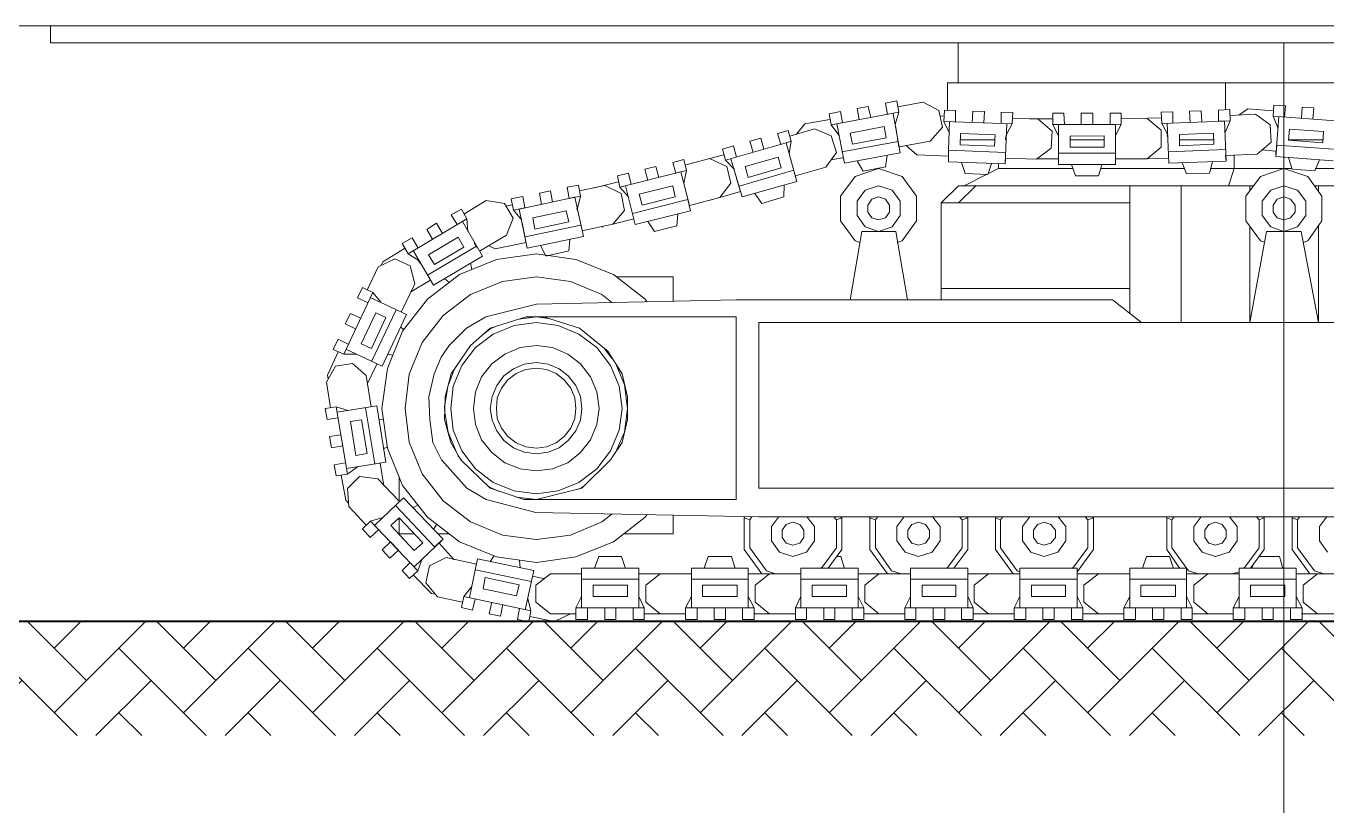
# Model space of a CAD drawing. Header units: millimetres. Extents: x -36433 to 17091, y -3786 to 28324.
# Drawn here: x 745 to 3282, y 19651 to 21172 of the extents above; entities that cross this region are included whole.
import ezdxf

# ---------------------------------------------------------------- set-up
doc = ezdxf.new("R2010")
doc.units = ezdxf.units.MM
pattern_1 = [(45, (-10788.855, 3835.15), (4e-14, 125.9619), [267.2055, -89.0685]), (135, (-10725.87, 3898.13), (4e-14, 125.9619), [267.2055, -89.0685])]

msp = doc.modelspace()

# ---------------------------------------------------------------- hatches: boundary and pattern name
at = {"linetype": 'Continuous', "lineweight": 5}
h = msp.add_hatch(dxfattribs=at)
h.set_pattern_fill('AR-HBONE', color=256, scale=22.267128, style=0)
h.set_pattern_definition(pattern_1)
h.paths.add_polyline_path([(1503.5, 20010.4), (64.4, 20010.4), (139.4, 19787.8), (1596.4, 19787.8)])
h = msp.add_hatch(dxfattribs=at)
h.set_pattern_fill('AR-HBONE', color=256, scale=22.267128, style=0)
h.set_pattern_definition(pattern_1)
h.paths.add_polyline_path([(2583.9, 20010.4), (1725.2, 20010.4), (1725.1, 20009.8), (1722, 20010.4), (1503.5, 20010.4), (1596.4, 19787.8), (2610, 19787.8)])
h = msp.add_hatch(dxfattribs=at)
h.set_pattern_fill('AR-HBONE', color=256, scale=22.267128, style=0)
h.set_pattern_definition(pattern_1)
h.paths.add_polyline_path([(3555.2, 20010.4), (2583.9, 20010.4), (2610, 19787.8), (3607.4, 19787.8)])

# ---------------------------------------------------------------- linework, layer by layer
at = {"color": 0, "linetype": 'Continuous', "lineweight": 5}
for p, q in [((4589.5, 21172.2), (281, 21172.2)), ((792.1, 21172.2), (792.1, 21139.2)), ((792.1, 21139.2), (4111.1, 21139.2)), ((2562.3, 21139.2), (2562.3, 21061.5)), ((3197.8, 21061.5), (3197.8, 21139.2)), ((2541.5, 21061.5), (3855.1, 21061.5)), ((2541.5, 21007.4), (2541.5, 21061.5)), ((3084.2, 21008.7), (3084.2, 21061.5)), ((2387.3, 21015.3), (2365.6, 21011.4)), ((2365.6, 21011.4), (2369.6, 20989.6)), ((2392.3, 20993.6), (2387.3, 21015.3)), ((2442.7, 21025.9), (2421, 21021.9)), ((2421, 21021.9), (2424.9, 20999.5)), ((2446.7, 21004.1), (2442.7, 21025.9)), ((2444.7, 21014.7), (2494.1, 21023.9)), ((2494.1, 21023.9), (2524.7, 21007.4)), ((3070.3, 21008.1), (3092.1, 21009.4)), ((3092.1, 21009.4), (3093.1, 20987)), ((3127.7, 21010.7), (3109.9, 20998.2)), ((3177.1, 21006.8), (3127.7, 21010.7)), ((3177.1, 20996.2), (3178.1, 21018)), ((3178.1, 21018), (3200.8, 21016.6)), ((3189.9, 21017.3), (3189, 21016.6)), ((3200.8, 21016.6), (3198.8, 20994.2)), ((3232.4, 20992.3), (3233.4, 21014)), ((3233.4, 21014), (3256.2, 21012.7)), ((3256.2, 21012.7), (3254.2, 20990.3)), ((2312.2, 20989.6), (2263.8, 20981.1)), ((2333, 21005.4), (2311.2, 21000.8)), ((2311.2, 21000.8), (2315.2, 20979.1)), ((2315.2, 20979.1), (2446.7, 21004.1)), ((2322.1, 21002.8), (2322.1, 21003.5)), ((2336.9, 20983), (2333, 21005.4)), ((2449.6, 20925), (2435.8, 21001.5)), ((2439.7, 20979.7), (2446.7, 21004.1)), ((2524.7, 21007.4), (2531.7, 20974.5)), ((2526.7, 20996.9), (2534.6, 20996.2)), ((2535.6, 21008.1), (2534.6, 20985.7)), ((2534.6, 20985.7), (2545.5, 20963.3)), ((2534.6, 20985.7), (2668.1, 20981.1)), ((2535.6, 21008.1), (2557.4, 21007.4)), ((2543.5, 20929.7), (2545.5, 20985.7)), ((2557.4, 20985), (2557.4, 21007.4)), ((2590, 20983.7), (2591, 21006.1)), ((2591, 21006.1), (2613.7, 21005.4)), ((2613.7, 21005.4), (2612.7, 20983)), ((2646.3, 20981.7), (2646.3, 21004.1)), ((2646.3, 21004.1), (2669, 21003.5)), ((2669, 21003.5), (2668.1, 20981.1)), ((2668.1, 20992.3), (2718.5, 20990.3)), ((2702.7, 20990.9), (2746.1, 20990.9)), ((2718.5, 20990.3), (2746.1, 20967.2)), ((2747.1, 21002.1), (2768.9, 21002.1)), ((2747.1, 20979.7), (2747.1, 21002.1)), ((2768.9, 21002.1), (2769.9, 20979.7)), ((2802.5, 21002.1), (2825.2, 21002.1)), ((2802.5, 20979.7), (2802.5, 21002.1)), ((2825.2, 21002.1), (2825.2, 20979.7)), ((2858.8, 20979.7), (2858.8, 21002.1)), ((2858.8, 21002.1), (2880.6, 21002.1)), ((2958.7, 20992.9), (2879.6, 20990.9)), ((2880.6, 21002.1), (2880.6, 20980.4)), ((2958.7, 20969.2), (2931, 20991.6)), ((2958.7, 21004.1), (2981.4, 21004.8)), ((2959.6, 20981.7), (2958.7, 21004.1)), ((2959.6, 20981.7), (3082.2, 20986.3)), ((2981.4, 21004.8), (2981.4, 20982.4)), ((3014, 21006.1), (3036.7, 21006.8)), ((3015, 20983.7), (3014, 21006.1)), ((3036.7, 21006.8), (3037.7, 20985)), ((3070.3, 20986.3), (3070.3, 21008.1)), ((3093.1, 20987), (3070.3, 20986.3)), ((3082.2, 20986.3), (3085.2, 20908.6)), ((3083.2, 20964.6), (3093.1, 20987)), ((3092.1, 20997.5), (3142.5, 21000.2)), ((3142.5, 21000.2), (3171.2, 20979.1)), ((3298.7, 20987), (3177.1, 20996.2)), ((3186, 20973.2), (3177.1, 20996.2)), ((3188, 20995.6), (3182, 20917.8)), ((2231.2, 20968.5), (2210.4, 20962.6)), ((2210.4, 20962.6), (2216.4, 20940.9)), ((2220.3, 20965.2), (2220.3, 20965.9)), ((2231.2, 20968.5), (2237.1, 20947.5)), ((2282.6, 20971.8), (2234.1, 20957.3)), ((2263.8, 20981.1), (2247, 20961.3)), ((2315.2, 20958), (2282.6, 20971.8)), ((2315.2, 20979.1), (2330, 20959.3)), ((2315.2, 20958), (2325.1, 20925.7)), ((2326.1, 20981.1), (2340.9, 20904.6)), ((2418, 20975.8), (2351.8, 20963.3)), ((2356.7, 20941.5), (2351.8, 20963.3)), ((2418, 20975.8), (2421.9, 20954)), ((2446.7, 20935.6), (2440.7, 20974.5)), ((2531.7, 20974.5), (2507.9, 20947.5)), ((2567.2, 20962.6), (2566.3, 20940.2)), ((2634.5, 20960), (2567.2, 20962.6)), ((2634.5, 20960), (2633.5, 20937.6)), ((2654.2, 20903.3), (2657.2, 20981.7)), ((2655.2, 20950.1), (2656.2, 20959.3)), ((2668.1, 20981.1), (2656.2, 20959.3)), ((2746.1, 20967.2), (2744.2, 20933.6)), ((2747.1, 20979.7), (2869.7, 20979.7)), ((2758, 20957.3), (2747.1, 20979.7)), ((2758, 20979.7), (2758, 20902)), ((2847, 20958), (2780.7, 20957.3)), ((2847, 20958), (2847, 20935.6)), ((2880.6, 20980.4), (2858.8, 20979.7)), ((2869.7, 20958), (2880.6, 20980.4)), ((2869.7, 20979.7), (2869.7, 20902)), ((2958.7, 20935.6), (2958.7, 20969.2)), ((2959.6, 20981.7), (2971.5, 20960)), ((2973.5, 20904.6), (2970.5, 20982.4)), ((2970.5, 20960), (2971.5, 20954)), ((2971.5, 20960), (2970.5, 20960)), ((3060.5, 20963.3), (2994.2, 20960.6)), ((2994.2, 20938.2), (2994.2, 20960.6)), ((3060.5, 20963.3), (3061.4, 20941.5)), ((3171.2, 20979.1), (3173.1, 20945.5)), ((3206.7, 20949.4), (3208.7, 20971.2)), ((3274.9, 20966.6), (3208.7, 20971.2)), ((3274.9, 20966.6), (3274, 20944.2)), ((2102.7, 20931.6), (2124.4, 20938.2)), ((2108.6, 20910.6), (2227.2, 20944.2)), ((2130.4, 20916.5), (2124.4, 20938.2)), ((2177.8, 20953.4), (2156.1, 20947.5)), ((2156.1, 20947.5), (2163, 20925.7)), ((2183.7, 20931.6), (2177.8, 20953.4)), ((2216.4, 20940.9), (2237.1, 20947.5)), ((2248, 20869), (2227.2, 20944.2)), ((2237.1, 20947.5), (2233.2, 20923.1)), ((2445.7, 20946.8), (2336, 20926.4)), ((2356.7, 20941.5), (2421.9, 20954)), ((2446.7, 20935.6), (2447.6, 20936.3)), ((2447.6, 20936.3), (2446.7, 20935.6)), ((2507.9, 20947.5), (2447.6, 20936.3)), ((2482.2, 20921.1), (2461.5, 20938.2)), ((2633.5, 20950.1), (2566.3, 20950.1)), ((2633.5, 20937.6), (2566.3, 20940.2)), ((2655.2, 20952.7), (2655.2, 20950.1)), ((2744.2, 20933.6), (2715.5, 20912.5)), ((2780.7, 20935.6), (2780.7, 20957.3)), ((2846, 20950.1), (2780.7, 20950.1)), ((2847, 20935.6), (2780.7, 20935.6)), ((2931, 20913.2), (2958.7, 20935.6)), ((2994.2, 20950.1), (3060.5, 20950.1)), ((2994.2, 20938.2), (3061.4, 20941.5)), ((3173.1, 20945.5), (3145.5, 20922.4)), ((3184, 20939.5), (3182, 20917.8)), ((3184, 20950.1), (3184, 20950.1)), ((3294.7, 20931.6), (3184, 20939.5)), ((3274, 20950.1), (3206.7, 20950.1)), ((3206.7, 20949.4), (3274, 20944.2)), ((2027.6, 20911.9), (2005.8, 20905.9)), ((2016.7, 20908.6), (2016.7, 20909.2)), ((2027.6, 20911.9), (2032.5, 20890.1)), ((2104.7, 20921.1), (2029.5, 20900.7)), ((2111.6, 20898), (2079, 20913.2)), ((2108.6, 20910.6), (2102.7, 20931.6)), ((2108.6, 20910.6), (2126.4, 20892.1)), ((2141.2, 20838.7), (2119.5, 20913.2)), ((2211.4, 20916.5), (2147.2, 20898)), ((2217.3, 20895.4), (2211.4, 20916.5)), ((2325.1, 20925.7), (2304.3, 20896.7)), ((2337.9, 20915.2), (2314.2, 20911.2)), ((2340.9, 20904.6), (2449.6, 20925)), ((2377.5, 20888.8), (2365.6, 20909.2)), ((2423.9, 20919.8), (2421, 20897.4)), ((2543.5, 20918.5), (2482.2, 20921.1)), ((2543.5, 20929.7), (2543.5, 20907.3)), ((2655.2, 20925.7), (2543.5, 20929.7)), ((2543.5, 20907.3), (2654.2, 20903.3)), ((2655.2, 20914.5), (2654.2, 20903.3)), ((2654.2, 20914.5), (2655.2, 20914.5)), ((2655.2, 20914.5), (2654.2, 20914.5)), ((2715.5, 20912.5), (2655.2, 20914.5)), ((2758, 20913.2), (2715.5, 20913.2)), ((2869.7, 20924.4), (2758, 20924.4)), ((2869.7, 20913.2), (2931, 20913.2)), ((2972.5, 20914.5), (2931, 20913.2)), ((3084.2, 20931), (2972.5, 20926.4)), ((3085.2, 20908.6), (2973.5, 20904.6)), ((3058.5, 20907.3), (3052.5, 20884.9)), ((3145.5, 20922.4), (3084.2, 20919.8)), ((3084.2, 20919.8), (3085.2, 20908.6)), ((3101, 20894.1), (3101, 20920.4)), ((3182, 20928.3), (3154.4, 20930.3)), ((3182, 20917.8), (3182, 20928.3)), ((3182, 20917.8), (3293.7, 20909.2)), ((3213.7, 20892.8), (3206.7, 20915.8)), ((3267, 20911.2), (3258.1, 20889.5)), ((1898.1, 20879.6), (1919.8, 20884.9)), ((1903, 20857.8), (2021.6, 20887.5)), ((1924.8, 20863.1), (1919.8, 20884.9)), ((1951.5, 20892.8), (1973.2, 20898)), ((1957.4, 20871), (1951.5, 20892.8)), ((1973.2, 20898), (1979.1, 20876.9)), ((2011.8, 20884.9), (2005.8, 20905.9)), ((2011.8, 20884.9), (2032.5, 20890.1)), ((2021.6, 20887.5), (2038.4, 20822.3)), ((2032.5, 20890.1), (2027.6, 20865.7)), ((2111.6, 20898), (2119.5, 20865.7)), ((2242.1, 20890.8), (2135.3, 20859.8)), ((2147.2, 20898), (2153.1, 20876.9)), ((2153.1, 20876.9), (2217.3, 20895.4)), ((2243, 20884.9), (2245, 20880.2)), ((2245, 20880.2), (2304.3, 20896.7)), ((2407.1, 20894.1), (2361.7, 20878.9)), ((2421, 20897.4), (2377.5, 20888.8)), ((2453.6, 20878.9), (2407.1, 20894.1)), ((2576.1, 20884.2), (2569.2, 20905.9)), ((2574.2, 20860.5), (2617.6, 20882.2)), ((2620.6, 20882.2), (2576.1, 20884.2)), ((2627.5, 20904), (2620.6, 20882.2)), ((2620.6, 20883.5), (2641.4, 20894.1)), ((2641.4, 20894.1), (2641.4, 20903.3)), ((2641.4, 20894.1), (2786.7, 20894.1)), ((2758, 20902), (2869.7, 20902)), ((2791.6, 20879.6), (2783.7, 20902)), ((2843, 20901.3), (2836.1, 20879.6)), ((2841, 20894.1), (3003.1, 20894.1)), ((3008.1, 20883.5), (2999.2, 20905.3)), ((3052.5, 20884.9), (3008.1, 20883.5)), ((3054.5, 20894.1), (3212.7, 20894.1)), ((3101, 20894.1), (3090.1, 20860.5)), ((3197.8, 20894.1), (3152.4, 20878.9)), ((3244.3, 20878.9), (3197.8, 20894.1)), ((3258.1, 20889.5), (3213.7, 20892.8)), ((3259.1, 20894.1), (3426.2, 20894.1)), ((1822, 20861.8), (1800.2, 20857.8)), ((1804.2, 20835.4), (1800.2, 20857.8)), ((1825.9, 20840), (1822, 20861.8)), ((1873.4, 20861.1), (1824, 20850.6)), ((1900.1, 20868.4), (1853.6, 20856.5)), ((1905, 20845.3), (1873.4, 20861.1)), ((1903, 20857.8), (1898.1, 20879.6)), ((1919.8, 20838.7), (1903, 20857.8)), ((1932.7, 20784.7), (1913.9, 20860.5)), ((2005.8, 20860.5), (1940.6, 20844)), ((2010.8, 20838.7), (2005.8, 20860.5)), ((2097.7, 20837.4), (2119.5, 20865.7)), ((2130.4, 20875), (2141.2, 20838.7)), ((2248, 20869), (2141.2, 20838.7)), ((2222.3, 20838.7), (2223.3, 20861.8)), ((2245, 20880.2), (2244, 20879.6)), ((2361.7, 20878.9), (2333, 20840)), ((2407.1, 20860.5), (2381.4, 20851.9)), ((2433.8, 20851.9), (2407.1, 20860.5)), ((2481.2, 20840), (2453.6, 20878.9)), ((2529.7, 20827.5), (2563.3, 20860.5)), ((2563.3, 20827.5), (2596.9, 20860.5)), ((2563.3, 20860.5), (3138.5, 20860.5)), ((2836.1, 20879.6), (2791.6, 20879.6)), ((2897.4, 20611.4), (2897.4, 20860.5)), ((2997.2, 20860.5), (2997.2, 20593.6)), ((3152.4, 20878.9), (3123.7, 20840)), ((3131.6, 20860.5), (3131.6, 20850.6)), ((3172.1, 20851.9), (3197.8, 20860.5)), ((3224.5, 20851.9), (3197.8, 20860.5)), ((3272, 20840), (3244.3, 20878.9)), ((3832.4, 20860.5), (3257.2, 20860.5)), ((3265.1, 20860.5), (3265.1, 20849.3)), ((1642.1, 20831.5), (1598.6, 20805.1)), ((1677.7, 20826.2), (1642.1, 20831.5)), ((1713.3, 20839.4), (1690.5, 20834.8)), ((1695.5, 20813), (1690.5, 20834.8)), ((1815.1, 20838.1), (1706.3, 20815)), ((1717.2, 20817.6), (1713.3, 20839.4)), ((1745.9, 20846), (1767.6, 20850.6)), ((1749.8, 20824.2), (1745.9, 20846)), ((1767.6, 20850.6), (1771.6, 20828.8)), ((1825.9, 20840), (1804.2, 20835.4)), ((1815.1, 20838.1), (1831.9, 20761.6)), ((1825.9, 20840), (1820, 20816.3)), ((1905, 20845.3), (1911.9, 20812.4)), ((1927.7, 20806.4), (2035.5, 20833.5)), ((1940.6, 20844), (1946.5, 20822.9)), ((2010.8, 20838.7), (1946.5, 20822.9)), ((2035.5, 20833.5), (2040.4, 20811.7)), ((2038.4, 20822.3), (2097.7, 20837.4)), ((2078, 20832.1), (2079, 20832.1)), ((2079, 20832.1), (2092.8, 20836.1)), ((2138.3, 20849.3), (2097.7, 20837.4)), ((2165.9, 20845.3), (2179.8, 20826.2)), ((2179.8, 20826.2), (2222.3, 20838.7)), ((2333, 20840), (2333, 20791.9)), ((2381.4, 20851.9), (2365.6, 20830.2)), ((2394.3, 20834.1), (2386.4, 20822.9)), ((2407.1, 20838.7), (2394.3, 20834.1)), ((2407.1, 20838.7), (2421, 20834.1)), ((2421, 20834.1), (2428.9, 20822.9)), ((2449.6, 20830.2), (2433.8, 20851.9)), ((2481.2, 20791.9), (2481.2, 20840)), ((3123.7, 20840), (3123.7, 20791.9)), ((3155.3, 20830.2), (3172.1, 20851.9)), ((3185, 20834.1), (3177.1, 20822.9)), ((3197.8, 20838.7), (3185, 20834.1)), ((3197.8, 20838.7), (3210.7, 20834.1)), ((3219.6, 20822.9), (3210.7, 20834.1)), ((3224.5, 20851.9), (3240.3, 20830.2)), ((3272, 20840), (3272, 20791.9)), ((1593.7, 20815), (1573.9, 20803.8)), ((1583.8, 20809.1), (1583.8, 20809.7)), ((1604.5, 20795.9), (1593.7, 20815)), ((1694.5, 20797.2), (1677.7, 20826.2)), ((1692.5, 20823.6), (1679.6, 20820.9)), ((1695.5, 20813), (1717.2, 20817.6)), ((1711.3, 20793.3), (1695.5, 20813)), ((1706.3, 20815), (1722.2, 20738.6)), ((1733, 20797.9), (1798.3, 20811.7)), ((1798.3, 20811.7), (1803.2, 20790)), ((1821, 20810.4), (1819, 20816.3)), ((1911.9, 20812.4), (1889.2, 20785.4)), ((2040.4, 20811.7), (1932.7, 20784.7)), ((2037.5, 20821.6), (2038.4, 20822.3)), ((2365.6, 20830.2), (2365.6, 20802.5)), ((2386.4, 20809.1), (2386.4, 20822.9)), ((2394.3, 20797.9), (2386.4, 20809.1)), ((2428.9, 20809.1), (2421, 20797.9)), ((2428.9, 20822.9), (2428.9, 20809.1)), ((2449.6, 20802.5), (2449.6, 20830.2)), ((2529.7, 20637.8), (2529.7, 20827.5)), ((2897.4, 20827.5), (2529.7, 20827.5)), ((3155.3, 20802.5), (3155.3, 20830.2)), ((3177.1, 20822.9), (3177.1, 20809.1)), ((3177.1, 20809.1), (3185, 20797.9)), ((3219.6, 20809.1), (3210.7, 20797.9)), ((3219.6, 20822.9), (3219.6, 20809.1)), ((3240.3, 20802.5), (3240.3, 20830.2)), ((1604.5, 20795.9), (1489.9, 20728)), ((1545.2, 20787.3), (1526.4, 20775.5)), ((1557.1, 20767.6), (1545.2, 20787.3)), ((1585.7, 20784.7), (1573.9, 20803.8)), ((1635.2, 20723.4), (1595.6, 20790.6)), ((1606.5, 20771.5), (1604.5, 20795.9)), ((1694.5, 20797.2), (1681.6, 20764.3)), ((1722.2, 20738.6), (1712.3, 20788)), ((1826.9, 20783.4), (1718.2, 20761)), ((1737, 20776.1), (1733, 20797.9)), ((1803.2, 20790), (1737, 20776.1)), ((1828.9, 20772.8), (1889.2, 20785.4)), ((1868.4, 20780.7), (1870.4, 20780.7)), ((1889.2, 20785.4), (1929.7, 20795.9)), ((1929.7, 20795.9), (1929.7, 20795.9)), ((1957.4, 20790.6), (1970.2, 20771.5)), ((1970.2, 20771.5), (2013.7, 20782.1)), ((2013.7, 20782.1), (2015.7, 20805.1)), ((2333, 20791.9), (2361.7, 20753.1)), ((2365.6, 20802.5), (2381.4, 20780.1)), ((2381.4, 20780.1), (2407.1, 20771.5)), ((2394.3, 20797.9), (2407.1, 20793.9)), ((2421, 20797.9), (2407.1, 20793.9)), ((2407.1, 20771.5), (2433.8, 20780.1)), ((2433.8, 20780.1), (2449.6, 20802.5)), ((2453.6, 20753.1), (2481.2, 20791.9)), ((3123.7, 20791.9), (3152.4, 20753.1)), ((3131.6, 20780.7), (3131.6, 20593.6)), ((3172.1, 20780.1), (3155.3, 20802.5)), ((3197.8, 20771.5), (3172.1, 20780.1)), ((3185, 20797.9), (3197.8, 20793.9)), ((3210.7, 20797.9), (3197.8, 20793.9)), ((3224.5, 20780.1), (3197.8, 20771.5)), ((3224.5, 20780.1), (3240.3, 20802.5)), ((3272, 20791.9), (3244.3, 20753.1)), ((3265.1, 20593.6), (3265.1, 20782.1)), ((1497.8, 20759), (1478, 20747.8)), ((1508.7, 20739.9), (1497.8, 20759)), ((1526.4, 20775.5), (1537.3, 20756.4)), ((1529.4, 20726), (1587.7, 20760.3)), ((1587.7, 20760.3), (1598.6, 20740.5)), ((1629.2, 20732.6), (1681.6, 20764.3)), ((1722.2, 20738.6), (1831.9, 20761.6)), ((1805.2, 20755.7), (1803.2, 20733.3)), ((2351.8, 20637.8), (2374.5, 20771.5)), ((2374.5, 20771.5), (2440.7, 20771.5)), ((2440.7, 20771.5), (2463.5, 20637.8)), ((3131.6, 20593.6), (3164.2, 20771.5)), ((3164.2, 20771.5), (3231.5, 20771.5)), ((3231.5, 20771.5), (3265.1, 20593.6)), ((1483, 20737.9), (1440.5, 20712.2)), ((1478, 20747.8), (1489.9, 20728)), ((1499.8, 20734), (1539.3, 20666.7)), ((1527.4, 20685.9), (1623.3, 20742.5)), ((1598.6, 20740.5), (1541.3, 20706.9)), ((1618.4, 20749.1), (1625.3, 20739.2)), ((1659.9, 20737.3), (1647, 20743.2)), ((1659.9, 20737.3), (1720.2, 20749.8)), ((1758.7, 20724.1), (1747.8, 20743.8)), ((1803.2, 20733.3), (1760.7, 20724.1)), ((2361.7, 20753.1), (2370.5, 20749.8)), ((2443.7, 20749.8), (2453.6, 20753.1)), ((3152.4, 20753.1), (3160.3, 20750.4)), ((3244.3, 20753.1), (3235.4, 20749.8)), ((1431.6, 20702.3), (1464.2, 20718.1)), ((1437.5, 20705), (1440.5, 20712.2)), ((1464.2, 20718.1), (1493.8, 20704.3)), ((1489.9, 20728), (1510.6, 20714.8)), ((1493.8, 20704.3), (1502.7, 20669.4)), ((1513.6, 20709.6), (1509.6, 20714.8)), ((1529.4, 20726), (1541.3, 20706.9)), ((1635.2, 20723.4), (1539.3, 20666.7)), ((1661.9, 20716.8), (1589.7, 20687.2)), ((1614.4, 20697.1), (1611.4, 20709.6)), ((1739.9, 20727.4), (1661.9, 20716.8)), ((1817, 20716.8), (1739.9, 20727.4)), ((1760.7, 20724.1), (1758.7, 20724.1)), ((1890.2, 20687.2), (1817, 20716.8)), ((1409.8, 20656.9), (1431.6, 20702.3)), ((1527.4, 20639.1), (1589.7, 20687.2)), ((1561, 20679.3), (1569.9, 20672)), ((1673.7, 20674), (1739.9, 20682.6)), ((1739.9, 20682.6), (1806.2, 20674)), ((1890.2, 20687.2), (1952.4, 20639.1)), ((2006.8, 20682.6), (1896.1, 20682.6)), ((2006.8, 20635.1), (2006.8, 20682.6)), ((1391, 20641.7), (1400.9, 20662.1)), ((1420.7, 20652.2), (1400.9, 20662.1)), ((1502.7, 20669.4), (1476, 20614)), ((1532.4, 20676), (1494.8, 20653.6)), ((1611.4, 20648.3), (1673.7, 20674)), ((1806.2, 20674), (1867.4, 20648.3)), ((2529.7, 20660.2), (2897.4, 20660.2)), ((1420.7, 20652.2), (1364.3, 20531.7)), ((1391, 20641.7), (1410.8, 20632.5)), ((1415.7, 20642.4), (1486.9, 20609.4)), ((1420.7, 20652.2), (1436.5, 20633.1)), ((1479, 20577.1), (1527.4, 20639.1)), ((1611.4, 20648.3), (1558.1, 20607.4)), ((1641.1, 20604.8), (1739.9, 20629.8)), ((1739.9, 20629.8), (2129.4, 20637.8)), ((1867.4, 20648.3), (1887.2, 20632.5)), ((1952.4, 20639.1), (1955.4, 20633.8)), ((2129.4, 20637.8), (2863.8, 20637.8)), ((2863.8, 20637.8), (2920.1, 20593.6)), ((1377.2, 20611.4), (1367.3, 20591)), ((1397, 20602.2), (1377.2, 20611.4)), ((1398, 20552.1), (1426.6, 20612.7)), ((1466.2, 20618.6), (1418.7, 20517.8)), ((1418.7, 20542.9), (1446.4, 20603.5)), ((1446.4, 20603.5), (1426.6, 20612.7)), ((1486.9, 20609.4), (1439.5, 20508.6)), ((1558.1, 20607.4), (1517.5, 20554.7)), ((1603.5, 20582.4), (1641.1, 20604.8)), ((1650, 20582.4), (1720.2, 20604.8)), ((1706.3, 20600.2), (1739.9, 20604.8)), ((1720.2, 20604.8), (2129.4, 20604.8)), ((1739.9, 20604.8), (1762.7, 20601.5)), ((1753.8, 20604.8), (1824, 20582.4)), ((2129.4, 20604.8), (2129.4, 20248.3)), ((1367.3, 20591), (1387.1, 20581.7)), ((1479, 20577.1), (1449.3, 20504)), ((1475, 20585), (1481, 20579.8)), ((1569.9, 20548.8), (1603.5, 20582.4)), ((1611.4, 20548.8), (1650, 20582.4)), ((1636.2, 20570.5), (1650, 20581.1)), ((1650, 20581.1), (1663.8, 20587)), ((1696.5, 20587.7), (1655.9, 20571.2)), ((1739.9, 20593.6), (1696.5, 20587.7)), ((1782.4, 20587.7), (1739.9, 20593.6)), ((1782.4, 20587.7), (1823, 20571.2)), ((1824, 20582.4), (1879.3, 20537.6)), ((2173.9, 20593.6), (4790.2, 20593.6)), ((2173.9, 20270.7), (2173.9, 20593.6)), ((1353.5, 20561.3), (1343.6, 20540.9)), ((1373.2, 20551.4), (1353.5, 20561.3)), ((1418.7, 20542.9), (1398, 20552.1)), ((1491.9, 20492.8), (1517.5, 20554.7)), ((1655.9, 20571.2), (1621.3, 20544.8)), ((1823, 20571.2), (1857.6, 20544.8)), ((1353.5, 20536.3), (1332.7, 20490.8)), ((1343.6, 20540.9), (1364.3, 20531.7)), ((1364.3, 20531.7), (1389.1, 20532.3)), ((1439.5, 20508.6), (1368.3, 20541.5)), ((1450.3, 20531.7), (1459.2, 20530.3)), ((1540.3, 20493.4), (1554.1, 20526.4)), ((1554.1, 20526.4), (1569.9, 20548.8)), ((1573.9, 20493.4), (1611.4, 20548.8)), ((1621.3, 20544.8), (1594.6, 20509.9)), ((1678.7, 20532.3), (1653, 20513.2)), ((1708.3, 20544.8), (1678.7, 20532.3)), ((1739.9, 20548.8), (1708.3, 20544.8)), ((1771.6, 20544.8), (1739.9, 20548.8)), ((1771.6, 20544.8), (1801.2, 20532.3)), ((1801.2, 20532.3), (1825.9, 20513.2)), ((1884.2, 20509.9), (1857.6, 20544.8)), ((1873.4, 20541.5), (1887.2, 20523.8)), ((1879.3, 20537.6), (1907, 20493.4)), ((1330.7, 20477.6), (1348.5, 20508.6)), ((1348.5, 20508.6), (1381.1, 20513.9)), ((1381.1, 20513.9), (1407.8, 20490.1)), ((1409.8, 20473.7), (1428.6, 20512.6)), ((1449.3, 20504), (1438.5, 20426.2)), ((1580.8, 20505.3), (1568.9, 20474.3)), ((1594.6, 20509.9), (1577.8, 20469.7)), ((1633.2, 20487.5), (1653, 20513.2)), ((1676.7, 20489.5), (1695.5, 20503.3)), ((1695.5, 20503.3), (1716.2, 20512.6)), ((1719.2, 20502), (1700.4, 20494.1)), ((1716.2, 20512.6), (1739.9, 20515.8)), ((1739.9, 20504.6), (1719.2, 20502)), ((1739.9, 20515.8), (1762.7, 20512.6)), ((1759.7, 20502), (1739.9, 20504.6)), ((1778.5, 20494.1), (1759.7, 20502)), ((1784.4, 20503.3), (1762.7, 20512.6)), ((1802.2, 20489.5), (1784.4, 20503.3)), ((1845.7, 20487.5), (1825.9, 20513.2)), ((1884.2, 20509.9), (1901.1, 20469.7)), ((1911.9, 20472.4), (1896.1, 20509.9)), ((1338.6, 20427.6), (1330.7, 20477.6)), ((1332.7, 20490.8), (1333.7, 20483.6)), ((1407.8, 20490.1), (1417.7, 20429.5)), ((1483.9, 20426.2), (1491.9, 20492.8)), ((1530.4, 20448.6), (1540.3, 20493.4)), ((1562, 20448.6), (1573.9, 20493.4)), ((1621.3, 20458.5), (1633.2, 20487.5)), ((1676.7, 20489.5), (1662.8, 20471)), ((1684.6, 20481.6), (1671.7, 20465.8)), ((1700.4, 20494.1), (1684.6, 20481.6)), ((1794.3, 20481.6), (1778.5, 20494.1)), ((1807.2, 20465.8), (1794.3, 20481.6)), ((1817, 20471), (1802.2, 20489.5)), ((1845.7, 20487.5), (1857.6, 20458.5)), ((1907, 20493.4), (1917.9, 20448.6)), ((1561, 20429.5), (1567, 20469.1)), ((1577.8, 20469.7), (1572.9, 20426.2)), ((1621.3, 20458.5), (1617.4, 20426.2)), ((1662.8, 20471), (1653.9, 20449.3)), ((1663.8, 20446.7), (1671.7, 20465.8)), ((1815.1, 20446.7), (1807.2, 20465.8)), ((1825.9, 20449.3), (1817, 20471)), ((1862.5, 20426.2), (1857.6, 20458.5)), ((1901.1, 20469.7), (1907, 20426.2)), ((1917.9, 20426.2), (1911.9, 20472.4)), ((1327.8, 20426.2), (1349.5, 20429.5)), ((1331.7, 20404.5), (1327.8, 20426.2)), ((1349.5, 20429.5), (1371.3, 20297.7)), ((1349.5, 20429.5), (1373.2, 20422.3)), ((1428.6, 20431.5), (1351.5, 20419)), ((1406.8, 20427.6), (1424.6, 20318.2)), ((1446.4, 20321.5), (1428.6, 20431.5)), ((1449.3, 20348.5), (1438.5, 20426.2)), ((1483.9, 20426.2), (1491.9, 20360.3)), ((1532.4, 20404.5), (1530.4, 20448.6)), ((1561, 20404.5), (1562, 20448.6)), ((1561, 20426.2), (1561, 20429.5)), ((1572.9, 20426.2), (1577.8, 20383.4)), ((1621.3, 20394.6), (1617.4, 20426.2)), ((1650, 20426.2), (1653.9, 20449.3)), ((1650, 20426.2), (1653.9, 20403.2)), ((1663.8, 20446.7), (1661.9, 20426.2)), ((1661.9, 20426.2), (1663.8, 20406.5)), ((1817, 20426.2), (1815.1, 20446.7)), ((1817, 20426.2), (1815.1, 20406.5)), ((1828.9, 20426.2), (1825.9, 20449.3)), ((1825.9, 20403.2), (1828.9, 20426.2)), ((1862.5, 20426.2), (1857.6, 20394.6)), ((1901.1, 20383.4), (1907, 20426.2)), ((1917.9, 20426.2), (1911.9, 20380.1)), ((1917.9, 20448.6), (1917.9, 20404.5)), ((1329.8, 20415), (1329.8, 20415)), ((1353.5, 20407.8), (1331.7, 20404.5)), ((1377.2, 20400.5), (1398.9, 20403.8)), ((1388.1, 20334.6), (1377.2, 20400.5)), ((1398.9, 20403.8), (1409.8, 20337.9)), ((1432.5, 20405.1), (1441.4, 20403.8)), ((1538.3, 20359.7), (1532.4, 20404.5)), ((1568, 20380.1), (1561, 20422.9)), ((1572.9, 20359.7), (1561, 20404.5)), ((1653.9, 20403.2), (1662.8, 20382.1)), ((1671.7, 20387.4), (1663.8, 20406.5)), ((1815.1, 20406.5), (1807.2, 20387.4)), ((1817, 20382.1), (1825.9, 20403.2)), ((1917.9, 20404.5), (1907, 20359.7)), ((1336.7, 20371.5), (1358.4, 20374.8)), ((1584.8, 20338.6), (1568, 20380.1)), ((1577.8, 20383.4), (1594.6, 20343.2)), ((1633.2, 20365), (1621.3, 20394.6)), ((1662.8, 20382.1), (1676.7, 20363.6)), ((1684.6, 20371.5), (1671.7, 20387.4)), ((1807.2, 20387.4), (1794.3, 20371.5)), ((1802.2, 20363.6), (1817, 20382.1)), ((1845.7, 20365), (1857.6, 20394.6)), ((1884.2, 20343.2), (1901.1, 20383.4)), ((1911.9, 20380.1), (1897.1, 20345.8)), ((1340.6, 20349.1), (1336.7, 20371.5)), ((1362.4, 20353.1), (1340.6, 20349.1)), ((1441.4, 20347.2), (1448.4, 20350.5)), ((1491.9, 20360.3), (1517.5, 20298.4)), ((1555.1, 20326.1), (1538.3, 20359.7)), ((1592.7, 20326.1), (1572.9, 20359.7)), ((1653, 20339.9), (1633.2, 20365)), ((1676.7, 20363.6), (1695.5, 20349.1)), ((1700.4, 20359), (1684.6, 20371.5)), ((1695.5, 20349.1), (1716.2, 20340.6)), ((1719.2, 20351.1), (1700.4, 20359)), ((1739.9, 20348.5), (1719.2, 20351.1)), ((1759.7, 20351.1), (1739.9, 20348.5)), ((1778.5, 20359), (1759.7, 20351.1)), ((1762.7, 20340.6), (1784.4, 20349.1)), ((1794.3, 20371.5), (1778.5, 20359)), ((1784.4, 20349.1), (1802.2, 20363.6)), ((1825.9, 20339.9), (1845.7, 20365)), ((1907, 20359.7), (1884.2, 20326.1)), ((1409.8, 20337.9), (1388.1, 20334.6)), ((1479, 20276), (1449.3, 20348.5)), ((1604.5, 20270.7), (1555.1, 20326.1)), ((1593.7, 20325.4), (1586.7, 20334.6)), ((1650, 20270.7), (1592.7, 20326.1)), ((1594.6, 20343.2), (1621.3, 20308.3)), ((1653, 20339.9), (1678.7, 20320.1)), ((1716.2, 20340.6), (1739.9, 20337.3)), ((1739.9, 20337.3), (1762.7, 20340.6)), ((1801.2, 20320.1), (1825.9, 20339.9)), ((1884.2, 20326.1), (1828.9, 20270.7)), ((1884.2, 20343.2), (1857.6, 20308.3)), ((1367.3, 20320.1), (1345.6, 20316.2)), ((1345.6, 20316.2), (1349.5, 20294.4)), ((1369.3, 20308.9), (1446.4, 20321.5)), ((1371.3, 20297.7), (1391, 20312.2)), ((1434.5, 20319.5), (1435.5, 20319.5)), ((1435.5, 20319.5), (1442.4, 20275.3)), ((1517.5, 20298.4), (1558.1, 20245.7)), ((1621.3, 20308.3), (1655.9, 20281.9)), ((1678.7, 20320.1), (1708.3, 20308.3)), ((1708.3, 20308.3), (1739.9, 20304.3)), ((1739.9, 20304.3), (1771.6, 20308.3)), ((1771.6, 20308.3), (1801.2, 20320.1)), ((1857.6, 20308.3), (1823, 20281.9)), ((1349.5, 20294.4), (1371.3, 20297.7)), ((1359.4, 20295.8), (1368.3, 20247)), ((1371.3, 20270.1), (1395, 20293.1)), ((1395, 20293.1), (1430.6, 20288.5)), ((1430.6, 20288.5), (1473.1, 20244.4)), ((1472.1, 20292.5), (1472.1, 20243)), ((1527.4, 20214.1), (1479, 20276)), ((1650, 20272), (1644.1, 20276)), ((1655.9, 20281.9), (1696.5, 20265.5)), ((1823, 20281.9), (1782.4, 20265.5)), ((1828.9, 20272), (1833.8, 20276)), ((1374.2, 20234.5), (1371.3, 20270.1)), ((1481, 20251.6), (1424.6, 20198.2)), ((1558.1, 20171.2), (1481, 20251.6)), ((1642.1, 20248.3), (1604.5, 20270.7)), ((1739, 20223.3), (1642.1, 20248.3)), ((1667.8, 20264.1), (1650, 20272)), ((1716.2, 20248.3), (1650, 20270.7)), ((1739.9, 20259.5), (1696.5, 20265.5)), ((1701.4, 20252.9), (1739.9, 20248.3)), ((2129.4, 20248.3), (1716.2, 20248.3)), ((1828.9, 20270.7), (1739.9, 20248.3)), ((1782.4, 20265.5), (1739.9, 20259.5)), ((1828.9, 20272), (1820, 20268.1)), ((4801, 20270.7), (2173.9, 20270.7)), ((1368.3, 20247), (1373.2, 20241.7)), ((1407.8, 20198.2), (1374.2, 20234.5)), ((1465.2, 20236.5), (1541.3, 20156.1)), ((1473.1, 20244.4), (1473.1, 20243.7)), ((1508.7, 20237.1), (1498.8, 20232.5)), ((1611.4, 20204.8), (1558.1, 20245.7)), ((2173.9, 20214.7), (1739, 20223.3)), ((1416.7, 20206.1), (1400.9, 20191)), ((1440.5, 20213.4), (1416.7, 20206.1)), ((1416.7, 20206.1), (1508.7, 20109.3)), ((1472.1, 20212.7), (1456.3, 20197.6)), ((1456.3, 20197.6), (1501.7, 20148.8)), ((1472.1, 20212.7), (1472.1, 20181.8)), ((1518.5, 20164), (1472.1, 20212.7)), ((1527.4, 20214.1), (1589.7, 20166)), ((1539.3, 20189.7), (1545.2, 20199.6)), ((1673.7, 20179.1), (1611.4, 20204.8)), ((1867.4, 20204.8), (1806.2, 20179.1)), ((1887.2, 20220), (1867.4, 20204.8)), ((1890.2, 20166), (1952.4, 20214.1)), ((1955.4, 20218.7), (1952.4, 20214.1)), ((2006.8, 20217.3), (2006.8, 20181.8)), ((2146.2, 20214.7), (2145.2, 20212.7)), ((2145.2, 20150.8), (2145.2, 20212.7)), ((2145.2, 20212.7), (2156.1, 20208.8)), ((2156.1, 20208.8), (2160, 20214.7)), ((2156.1, 20208.8), (2156.1, 20154.1)), ((4745.7, 20214.7), (2173.9, 20214.7)), ((2212.4, 20214.1), (2198.6, 20195.6)), ((2227.2, 20199.6), (2219.3, 20188.4)), ((2240.1, 20204.2), (2227.2, 20199.6)), ((2253.9, 20199.6), (2240.1, 20204.2)), ((2261.8, 20188.4), (2253.9, 20199.6)), ((2282.6, 20195.6), (2267.8, 20214.1)), ((2325.1, 20208.8), (2320.1, 20214.7)), ((2325.1, 20208.8), (2336, 20212.7)), ((2325.1, 20154.1), (2325.1, 20208.8)), ((2334, 20214.1), (2336, 20212.7)), ((2336, 20212.7), (2334, 20214.1)), ((2336, 20212.7), (2336, 20150.8)), ((2391.3, 20214.7), (2390.3, 20212.7)), ((2390.3, 20212.7), (2391.3, 20214.7)), ((2390.3, 20212.7), (2390.3, 20150.8)), ((2401.2, 20208.8), (2390.3, 20212.7)), ((2401.2, 20208.8), (2405.1, 20214.1)), ((2401.2, 20154.1), (2401.2, 20208.8)), ((2456.5, 20214.1), (2442.7, 20195.6)), ((2464.4, 20188.4), (2472.4, 20199.6)), ((2472.4, 20199.6), (2485.2, 20204.2)), ((2485.2, 20204.2), (2499, 20199.6)), ((2499, 20199.6), (2506.9, 20188.4)), ((2527.7, 20195.6), (2512.9, 20214.1)), ((2570.2, 20208.8), (2565.3, 20214.7)), ((2581.1, 20212.7), (2570.2, 20208.8)), ((2570.2, 20154.1), (2570.2, 20208.8)), ((2579.1, 20214.1), (2581.1, 20212.7)), ((2581.1, 20212.7), (2581.1, 20150.8)), ((2636.4, 20214.7), (2635.4, 20212.7)), ((2635.4, 20212.7), (2636.4, 20214.7)), ((2635.4, 20212.7), (2635.4, 20150.8)), ((2645.3, 20208.8), (2635.4, 20212.7)), ((2645.3, 20208.8), (2649.3, 20214.1)), ((2645.3, 20154.1), (2645.3, 20208.8)), ((2701.7, 20214.1), (2687.8, 20195.6)), ((2709.6, 20188.4), (2717.5, 20199.6)), ((2717.5, 20199.6), (2730.3, 20204.2)), ((2730.3, 20204.2), (2743.2, 20199.6)), ((2743.2, 20199.6), (2752.1, 20188.4)), ((2772.8, 20195.6), (2758, 20214.1)), ((2810.4, 20214.7), (2815.3, 20208.8)), ((2815.3, 20208.8), (2826.2, 20212.7)), ((2815.3, 20154.1), (2815.3, 20208.8)), ((2824.2, 20214.1), (2826.2, 20212.7)), ((2826.2, 20212.7), (2824.2, 20214.1)), ((2826.2, 20212.7), (2826.2, 20150.8)), ((2970.5, 20214.7), (2969.5, 20212.7)), ((2969.5, 20212.7), (2969.5, 20150.8)), ((2969.5, 20212.7), (2979.4, 20208.8)), ((2979.4, 20208.8), (2983.4, 20214.1)), ((2979.4, 20154.1), (2979.4, 20208.8)), ((3021.9, 20195.6), (3035.7, 20214.1)), ((3043.7, 20188.4), (3051.6, 20199.6)), ((3051.6, 20199.6), (3064.4, 20204.2)), ((3064.4, 20204.2), (3077.3, 20199.6)), ((3077.3, 20199.6), (3085.2, 20188.4)), ((3106.9, 20195.6), (3092.1, 20214.1)), ((3144.5, 20214.7), (3149.4, 20208.8)), ((3149.4, 20208.8), (3159.3, 20212.7)), ((3149.4, 20154.1), (3149.4, 20208.8)), ((3157.3, 20214.1), (3159.3, 20212.7)), ((3159.3, 20212.7), (3157.3, 20214.1)), ((3159.3, 20212.7), (3159.3, 20150.8)), ((3213.7, 20212.7), (3214.6, 20214.7)), ((3213.7, 20150.8), (3213.7, 20212.7)), ((3224.5, 20208.8), (3213.7, 20212.7)), ((3224.5, 20208.8), (3228.5, 20214.1)), ((3224.5, 20208.8), (3224.5, 20154.1)), ((3267, 20195.6), (3280.9, 20214.1)), ((1400.9, 20191), (1415.7, 20174.5)), ((1415.7, 20174.5), (1432.5, 20189.7)), ((1472.1, 20181.8), (1500.7, 20181.8)), ((1558.1, 20171.2), (1501.7, 20117.2)), ((1541.3, 20156.1), (1558.1, 20171.2)), ((1547.2, 20181.8), (1568.9, 20181.8)), ((1739.9, 20170.6), (1673.7, 20179.1)), ((1806.2, 20179.1), (1739.9, 20170.6)), ((2006.8, 20181.8), (1909.9, 20181.8)), ((2198.6, 20195.6), (2198.6, 20167.9)), ((2219.3, 20188.4), (2219.3, 20174.5)), ((2219.3, 20174.5), (2227.2, 20163.3)), ((2253.9, 20163.3), (2261.8, 20174.5)), ((2261.8, 20174.5), (2261.8, 20188.4)), ((2282.6, 20167.9), (2282.6, 20195.6)), ((2442.7, 20167.9), (2442.7, 20195.6)), ((2464.4, 20174.5), (2464.4, 20188.4)), ((2464.4, 20174.5), (2472.4, 20163.3)), ((2506.9, 20174.5), (2499, 20163.3)), ((2506.9, 20188.4), (2506.9, 20174.5)), ((2527.7, 20167.9), (2527.7, 20195.6)), ((2687.8, 20167.9), (2687.8, 20195.6)), ((2709.6, 20174.5), (2709.6, 20188.4)), ((2717.5, 20163.3), (2709.6, 20174.5)), ((2752.1, 20174.5), (2743.2, 20163.3)), ((2752.1, 20188.4), (2752.1, 20174.5)), ((2772.8, 20167.9), (2772.8, 20195.6)), ((3021.9, 20167.9), (3021.9, 20195.6)), ((3043.7, 20174.5), (3043.7, 20188.4)), ((3051.6, 20163.3), (3043.7, 20174.5)), ((3085.2, 20174.5), (3077.3, 20163.3)), ((3085.2, 20188.4), (3085.2, 20174.5)), ((3106.9, 20167.9), (3106.9, 20195.6)), ((3267, 20167.9), (3267, 20195.6)), ((1455.3, 20166), (1439.5, 20150.1)), ((1439.5, 20150.1), (1454.3, 20134.3)), ((1454.3, 20134.3), (1471.1, 20149.5)), ((1471.1, 20149.5), (1455.3, 20166)), ((1501.7, 20148.8), (1518.5, 20164)), ((1550.2, 20163.3), (1549.2, 20163.3)), ((1579.8, 20131), (1550.2, 20163.3)), ((1589.7, 20166), (1661.9, 20136.3)), ((1817, 20136.3), (1890.2, 20166)), ((2179.8, 20103.4), (2145.2, 20150.8)), ((2156.1, 20154.1), (2188.7, 20109.3)), ((2198.6, 20167.9), (2214.4, 20145.5)), ((2227.2, 20163.3), (2240.1, 20159.4)), ((2240.1, 20159.4), (2253.9, 20163.3)), ((2266.8, 20145.5), (2282.6, 20167.9)), ((2295.4, 20113.9), (2325.1, 20154.1)), ((2336, 20150.8), (2309.3, 20114.6)), ((2390.3, 20150.8), (2424.9, 20103.4)), ((2432.8, 20109.3), (2401.2, 20154.1)), ((2442.7, 20167.9), (2459.5, 20145.5)), ((2485.2, 20159.4), (2472.4, 20163.3)), ((2485.2, 20159.4), (2499, 20163.3)), ((2511.9, 20145.5), (2527.7, 20167.9)), ((2570.2, 20154.1), (2540.6, 20113.9)), ((2554.4, 20114.6), (2581.1, 20150.8)), ((2635.4, 20150.8), (2670, 20103.4)), ((2645.3, 20154.1), (2677.9, 20109.3)), ((2687.8, 20167.9), (2704.6, 20145.5)), ((2730.3, 20159.4), (2717.5, 20163.3)), ((2743.2, 20163.3), (2730.3, 20159.4)), ((2757, 20145.5), (2772.8, 20167.9)), ((2785.7, 20113.9), (2815.3, 20154.1)), ((2826.2, 20150.8), (2794.6, 20107.3)), ((2969.5, 20150.8), (2995.2, 20113.9)), ((3012, 20109.3), (2979.4, 20154.1)), ((3038.7, 20145.5), (3021.9, 20167.9)), ((3051.6, 20163.3), (3064.4, 20159.4)), ((3077.3, 20163.3), (3064.4, 20159.4)), ((3091.1, 20145.5), (3106.9, 20167.9)), ((3119.8, 20113.9), (3149.4, 20154.1)), ((3159.3, 20150.8), (3132.6, 20114.6)), ((3248.3, 20103.4), (3213.7, 20150.8)), ((3224.5, 20154.1), (3257.2, 20109.3)), ((3282.8, 20145.5), (3267, 20167.9)), ((1478, 20109.9), (1493.8, 20125.8)), ((1508.7, 20109.3), (1517.5, 20133)), ((1564, 20135), (1531.4, 20119.2)), ((1623.3, 20122.5), (1564, 20135)), ((1625.3, 20133), (1609.5, 20057.2)), ((1623.3, 20121.8), (1623.3, 20122.5)), ((1735, 20109.9), (1625.3, 20133)), ((1650, 20127.1), (1656.9, 20138.3)), ((1661.9, 20136.3), (1739.9, 20125.8)), ((1707.3, 20129.7), (1708.3, 20115.2)), ((1739.9, 20125.8), (1817, 20136.3)), ((1853.6, 20114.6), (1861.5, 20137)), ((1861.5, 20137), (1906, 20137)), ((1906, 20137), (1913.9, 20113.9)), ((2067.1, 20114.6), (2075, 20137)), ((2120.5, 20137), (2075, 20137)), ((2127.4, 20113.9), (2120.5, 20137)), ((2214.4, 20145.5), (2240.1, 20137)), ((2240.1, 20137), (2266.8, 20145.5)), ((2325.1, 20137), (2334, 20137)), ((2334, 20137), (2340.9, 20113.9)), ((2459.5, 20145.5), (2485.2, 20137)), ((2511.9, 20145.5), (2485.2, 20137)), ((2704.6, 20145.5), (2730.3, 20137)), ((2730.3, 20137), (2757, 20145.5)), ((2930, 20137), (2922.1, 20114.6)), ((2974.5, 20137), (2930, 20137)), ((2974.5, 20137), (2982.4, 20113.9)), ((3064.4, 20137), (3038.7, 20145.5)), ((3064.4, 20137), (3091.1, 20145.5)), ((3135.6, 20114.6), (3137.6, 20121.1)), ((3189, 20137), (3149.4, 20137)), ((3195.9, 20113.9), (3189, 20137)), ((1492.8, 20094.1), (1478, 20109.9)), ((1484.9, 20102), (1484.9, 20102)), ((1508.7, 20109.3), (1492.8, 20094.1)), ((1499.8, 20101.4), (1535.3, 20065.1)), ((1531.4, 20119.2), (1524.5, 20086.2)), ((1730.1, 20088.2), (1621.3, 20111.3)), ((1640.1, 20096.1), (1636.2, 20074.4)), ((1706.3, 20082.3), (1640.1, 20096.1)), ((1718.2, 20033.5), (1735, 20109.9)), ((1732, 20098.7), (1754.8, 20094.1)), ((1767.6, 20103.4), (1739, 20081.6)), ((1767.6, 20103.4), (1827.9, 20103.4)), ((1827.9, 20036.8), (1827.9, 20114.6)), ((1939.6, 20114.6), (1827.9, 20114.6)), ((1939.6, 20114.6), (1939.6, 20036.8)), ((1939.6, 20103.4), (2042.4, 20103.4)), ((1953.4, 20081.6), (1981.1, 20103.4)), ((2042.4, 20036.8), (2042.4, 20114.6)), ((2042.4, 20114.6), (2153.1, 20114.6)), ((2153.1, 20114.6), (2153.1, 20036.8)), ((2153.1, 20103.4), (2255.9, 20103.4)), ((2194.6, 20103.4), (2166.9, 20081.6)), ((2188.7, 20109.3), (2206.5, 20103.4)), ((2255.9, 20114.6), (2255.9, 20036.8)), ((2367.6, 20114.6), (2255.9, 20114.6)), ((2367.6, 20114.6), (2367.6, 20036.8)), ((2469.4, 20103.4), (2367.6, 20103.4)), ((2380.4, 20081.6), (2408.1, 20103.4)), ((2451.6, 20103.4), (2432.8, 20109.3)), ((2469.4, 20114.6), (2469.4, 20036.8)), ((2581.1, 20114.6), (2469.4, 20114.6)), ((2554.4, 20113.9), (2554.4, 20114.6)), ((2581.1, 20036.8), (2581.1, 20114.6)), ((2682.9, 20103.4), (2581.1, 20103.4)), ((2593.9, 20081.6), (2621.6, 20103.4)), ((2677.9, 20109.3), (2681.9, 20107.3)), ((2682.9, 20036.8), (2682.9, 20114.6)), ((2682.9, 20114.6), (2794.6, 20114.6)), ((2794.6, 20114.6), (2794.6, 20036.8)), ((2897.4, 20103.4), (2794.6, 20103.4)), ((2836.1, 20103.4), (2807.4, 20081.6)), ((2897.4, 20114.6), (3008.1, 20114.6)), ((2897.4, 20036.8), (2897.4, 20114.6)), ((3008.1, 20114.6), (3008.1, 20036.8)), ((3110.9, 20103.4), (3008.1, 20103.4)), ((3012, 20109.3), (3030.8, 20103.4)), ((3049.6, 20103.4), (3021.9, 20081.6)), ((3097, 20103.4), (3110.9, 20107.3)), ((3110.9, 20114.6), (3110.9, 20036.8)), ((3221.6, 20114.6), (3110.9, 20114.6)), ((3221.6, 20036.8), (3221.6, 20114.6)), ((3324.4, 20103.4), (3221.6, 20103.4)), ((3263.1, 20103.4), (3235.4, 20081.6)), ((3275.9, 20103.4), (3257.2, 20109.3)), ((1524.5, 20086.2), (1547.2, 20058.5)), ((1598.6, 20059.2), (1614.4, 20079)), ((1636.2, 20074.4), (1701.4, 20060.5)), ((1701.4, 20060.5), (1706.3, 20082.3)), ((1739, 20081.6), (1739, 20048)), ((1827.9, 20092.8), (1939.6, 20092.8)), ((1850.6, 20059.2), (1850.6, 20081.6)), ((1850.6, 20081.6), (1917.9, 20081.6)), ((1917.9, 20059.2), (1917.9, 20081.6)), ((1953.4, 20048), (1953.4, 20081.6)), ((2042.4, 20092.8), (2153.1, 20092.8)), ((2064.1, 20081.6), (2064.1, 20059.2)), ((2131.4, 20081.6), (2064.1, 20081.6)), ((2131.4, 20059.2), (2131.4, 20081.6)), ((2166.9, 20081.6), (2166.9, 20048)), ((2367.6, 20092.8), (2255.9, 20092.8)), ((2277.6, 20081.6), (2344.8, 20081.6)), ((2277.6, 20059.2), (2277.6, 20081.6)), ((2344.8, 20059.2), (2344.8, 20081.6)), ((2380.4, 20081.6), (2380.4, 20048)), ((2581.1, 20092.8), (2469.4, 20092.8)), ((2492.1, 20081.6), (2492.1, 20059.2)), ((2558.3, 20081.6), (2492.1, 20081.6)), ((2558.3, 20059.2), (2558.3, 20081.6)), ((2593.9, 20048), (2593.9, 20081.6)), ((2794.6, 20092.8), (2682.9, 20092.8)), ((2705.6, 20081.6), (2705.6, 20059.2)), ((2771.8, 20081.6), (2705.6, 20081.6)), ((2771.8, 20059.2), (2771.8, 20081.6)), ((2807.4, 20081.6), (2807.4, 20048)), ((3008.1, 20092.8), (2897.4, 20092.8)), ((2919.1, 20081.6), (2986.3, 20081.6)), ((2919.1, 20059.2), (2919.1, 20081.6)), ((2986.3, 20081.6), (2986.3, 20059.2)), ((3021.9, 20081.6), (3021.9, 20048)), ((3221.6, 20092.8), (3110.9, 20092.8)), ((3132.6, 20081.6), (3132.6, 20059.2)), ((3199.8, 20081.6), (3132.6, 20081.6)), ((3199.8, 20059.2), (3199.8, 20081.6)), ((3235.4, 20081.6), (3235.4, 20048)), ((1535.3, 20065.1), (1542.3, 20063.8)), ((1547.2, 20058.5), (1595.6, 20048)), ((1593.7, 20037.5), (1598.6, 20059.2)), ((1598.6, 20059.2), (1729.1, 20031.5)), ((1620.3, 20054.6), (1615.4, 20032.8)), ((1653, 20048), (1648, 20025.6)), ((1729.1, 20031.5), (1723.1, 20055.2)), ((1767.6, 20025.6), (1739, 20048)), ((1827.9, 20059.2), (1817, 20036.8)), ((1917.9, 20059.2), (1850.6, 20059.2)), ((1950.5, 20036.8), (1939.6, 20059.2)), ((1981.1, 20025.6), (1953.4, 20048)), ((2042.4, 20059.2), (2030.5, 20036.8)), ((2064.1, 20059.2), (2131.4, 20059.2)), ((2165, 20036.8), (2153.1, 20059.2)), ((2166.9, 20048), (2194.6, 20025.6)), ((2255.9, 20059.2), (2245, 20036.8)), ((2344.8, 20059.2), (2277.6, 20059.2)), ((2378.5, 20036.8), (2367.6, 20059.2)), ((2380.4, 20048), (2408.1, 20025.6)), ((2458.5, 20036.8), (2469.4, 20059.2)), ((2492.1, 20059.2), (2558.3, 20059.2)), ((2581.1, 20059.2), (2592, 20036.8)), ((2621.6, 20025.6), (2593.9, 20048)), ((2672, 20036.8), (2682.9, 20059.2)), ((2705.6, 20059.2), (2771.8, 20059.2)), ((2805.4, 20036.8), (2794.6, 20059.2)), ((2807.4, 20048), (2836.1, 20025.6)), ((2885.5, 20036.8), (2897.4, 20059.2)), ((2986.3, 20059.2), (2919.1, 20059.2)), ((3008.1, 20059.2), (3018.9, 20036.8)), ((3021.9, 20048), (3049.6, 20025.6)), ((3099, 20036.8), (3110.9, 20059.2)), ((3132.6, 20059.2), (3199.8, 20059.2)), ((3233.4, 20036.8), (3221.6, 20059.2)), ((3235.4, 20048), (3263.1, 20025.6)), ((1615.4, 20032.8), (1593.7, 20037.5)), ((1648, 20025.6), (1669.8, 20021)), ((1669.8, 20021), (1674.7, 20043.4)), ((1707.3, 20036.1), (1703.4, 20014.4)), ((1725.1, 20009.8), (1729.1, 20031.5)), ((1727.1, 20020.3), (1775.5, 20010.4)), ((1817, 20025.6), (1767.6, 20025.6)), ((1775.5, 20010.4), (1806.2, 20025.6)), ((1817, 20014.4), (1817, 20036.8)), ((1817, 20036.8), (1950.5, 20036.8)), ((1839.8, 20014.4), (1839.8, 20036.8)), ((1873.4, 20036.8), (1873.4, 20014.4)), ((1895.1, 20014.4), (1895.1, 20036.8)), ((1928.7, 20036.8), (1928.7, 20014.4)), ((1950.5, 20014.4), (1950.5, 20036.8)), ((2029.5, 20025.6), (1950.5, 20025.6)), ((2030.5, 20014.4), (2030.5, 20036.8)), ((2165, 20036.8), (2030.5, 20036.8)), ((2053.3, 20036.8), (2053.3, 20014.4)), ((2086.9, 20014.4), (2086.9, 20036.8)), ((2108.6, 20036.8), (2108.6, 20014.4)), ((2142.2, 20036.8), (2142.2, 20014.4)), ((2245, 20025.6), (2164, 20025.6)), ((2165, 20014.4), (2165, 20036.8)), ((2245, 20036.8), (2245, 20014.4)), ((2245, 20036.8), (2378.5, 20036.8)), ((2266.8, 20014.4), (2266.8, 20036.8)), ((2300.4, 20036.8), (2300.4, 20014.4)), ((2322.1, 20036.8), (2322.1, 20014.4)), ((2355.7, 20014.4), (2355.7, 20036.8)), ((2378.5, 20036.8), (2378.5, 20014.4)), ((2378.5, 20025.6), (2458.5, 20025.6)), ((2458.5, 20036.8), (2458.5, 20014.4)), ((2458.5, 20036.8), (2592, 20036.8)), ((2480.3, 20014.4), (2480.3, 20036.8)), ((2513.9, 20036.8), (2513.9, 20014.4)), ((2536.6, 20014.4), (2536.6, 20036.8)), ((2569.2, 20014.4), (2569.2, 20036.8)), ((2592, 20036.8), (2592, 20014.4)), ((2672, 20025.6), (2592, 20025.6)), ((2672, 20036.8), (2672, 20014.4)), ((2805.4, 20036.8), (2672, 20036.8)), ((2694.7, 20014.4), (2694.7, 20036.8)), ((2727.4, 20014.4), (2727.4, 20036.8)), ((2750.1, 20014.4), (2750.1, 20036.8)), ((2783.7, 20036.8), (2783.7, 20014.4)), ((2805.4, 20014.4), (2805.4, 20036.8)), ((2805.4, 20025.6), (2884.5, 20025.6)), ((2885.5, 20014.4), (2885.5, 20036.8)), ((3018.9, 20036.8), (2885.5, 20036.8)), ((2908.2, 20036.8), (2908.2, 20014.4)), ((2941.8, 20036.8), (2941.8, 20014.4)), ((2963.6, 20014.4), (2963.6, 20036.8)), ((2997.2, 20036.8), (2997.2, 20014.4)), ((3018.9, 20036.8), (3018.9, 20014.4)), ((3018.9, 20025.6), (3098, 20025.6)), ((3099, 20014.4), (3099, 20036.8)), ((3099, 20036.8), (3233.4, 20036.8)), ((3121.7, 20036.8), (3121.7, 20014.4)), ((3155.3, 20036.8), (3155.3, 20014.4)), ((3177.1, 20014.4), (3177.1, 20036.8)), ((3210.7, 20036.8), (3210.7, 20014.4)), ((3232.4, 20025.6), (3313.5, 20025.6)), ((3233.4, 20014.4), (3233.4, 20036.8)), ((1703.4, 20014.4), (1725.1, 20009.8)), ((1714.2, 20011.8), (1714.2, 20011.8)), ((1839.8, 20014.4), (1817, 20014.4)), ((1873.4, 20014.4), (1895.1, 20014.4)), ((1928.7, 20014.4), (1950.5, 20014.4)), ((2030.5, 20014.4), (2053.3, 20014.4)), ((2108.6, 20014.4), (2086.9, 20014.4)), ((2142.2, 20014.4), (2165, 20014.4)), ((2245, 20014.4), (2266.8, 20014.4)), ((2300.4, 20014.4), (2322.1, 20014.4)), ((2378.5, 20014.4), (2355.7, 20014.4)), ((2458.5, 20014.4), (2480.3, 20014.4)), ((2513.9, 20014.4), (2536.6, 20014.4)), ((2592, 20014.4), (2569.2, 20014.4)), ((2672, 20014.4), (2694.7, 20014.4)), ((2750.1, 20014.4), (2727.4, 20014.4)), ((2783.7, 20014.4), (2805.4, 20014.4)), ((2908.2, 20014.4), (2885.5, 20014.4)), ((2941.8, 20014.4), (2963.6, 20014.4)), ((3018.9, 20014.4), (2997.2, 20014.4)), ((3121.7, 20014.4), (3099, 20014.4)), ((3155.3, 20014.4), (3177.1, 20014.4)), ((3210.7, 20014.4), (3233.4, 20014.4))]:
    msp.add_line(p, q, dxfattribs=at)
at = {"linetype": 'Continuous', "lineweight": 5}
msp.add_lwpolyline([(3197.8, 21061.5), (3197.8, 18272.7)], dxfattribs=at)
at = {"linetype": 'Continuous', "lineweight": 40}
msp.add_lwpolyline([(9589.4, 20010.4), (-7378.2, 20010.4)], dxfattribs=at)

doc.saveas('drawing.dxf')
